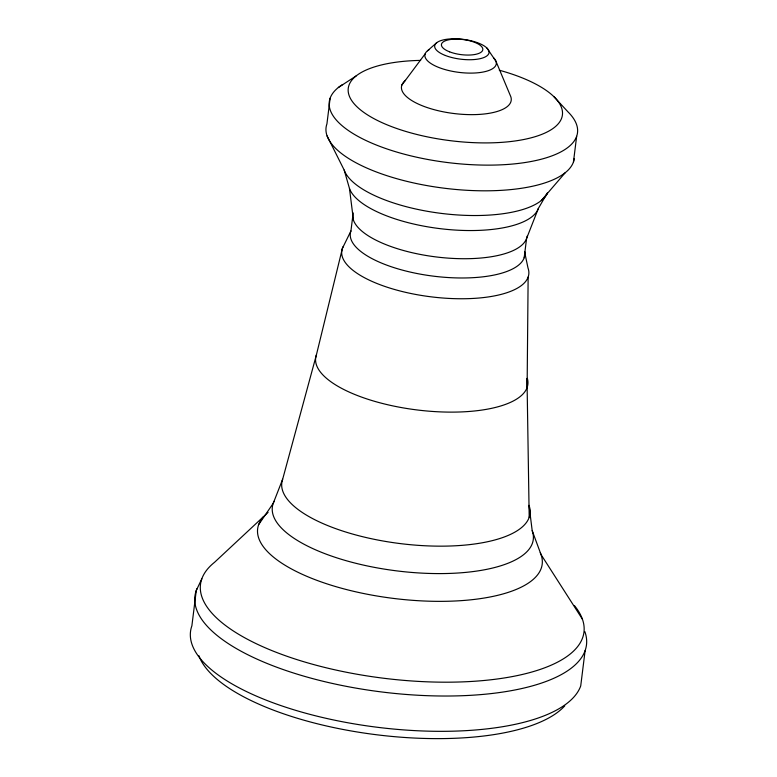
<?xml version="1.0" encoding="UTF-8"?>
<svg xmlns="http://www.w3.org/2000/svg" width="777" height="777" viewBox="0 0 777 777"><rect width="100%" height="100%" fill="white"/><g stroke="black" fill="none" stroke-linecap="round" stroke-linejoin="round"><path stroke-width="1.17" d="M527.117 387.49L528.137 277.049M330.118 98.242L326.923 123.922A125.078 45.639 7.1 0 0 439.442 187.578A125.078 45.639 7.1 0 0 574.29 158.508M258.634 524.679L273.251 503.282L282.653 479.263L316.385 354.943L342.404 248.358L350.932 230.973L353.176 212.917M524.184 257.741L526.583 238.481L538.354 208.459L547.484 192.735M573.455 162.005L576.651 136.325M585.12 650.582L580.73 685.887A197.28 71.979 7.1 0 1 361.732 725.096A197.28 71.979 7.1 0 1 191.88 625.815L196.27 590.51L201.816 578.855M401.855 85.072L425.145 53.875M541.278 200.553L565.219 172.717M268.065 512.393L214.539 562.305A193.211 70.493 7.1 0 0 385.713 678.496A193.211 70.493 7.1 0 0 574.436 605.604M427.505 50.787L436.674 42.745M338.345 87.519L356.109 75.961M554.137 96.921L567.929 111.82A125.078 45.639 7.1 0 1 448.96 162.714A125.078 45.639 7.1 0 1 342.56 84.567M486.936 48.067L496.008 61.373L510.761 96.601A55.293 20.173 7.1 0 1 449.465 112.898A55.293 20.173 7.1 0 1 405.497 80.342M582.371 619.133L541.025 554.564L532.196 530.681L529.02 505.332A125.078 45.639 7.1 0 1 406.575 544.318A125.078 45.639 7.1 0 1 282.653 479.263M327.088 135.926L344.201 170.105L349.465 188.461L353.448 220.153M524.553 251.631L528.01 268.007A94.231 34.382 7.1 0 1 433.051 297.067A94.231 34.382 7.1 0 1 343.24 246.474M527 378.438L529.195 517.346M564.753 705.846A189.141 69.017 7.1 0 1 370.066 733.906A189.141 69.017 7.1 0 1 198.863 655.633M584.858 631.633A197.28 71.979 7.1 0 1 388.888 692.812A197.28 71.979 7.1 0 1 197.067 588.529M540.268 552.68A143.366 52.312 7.1 0 1 391.647 598.183A143.366 52.312 7.1 0 1 263.325 516.88M532.196 530.681A131.468 47.97 7.1 0 1 400.66 571.348A131.468 47.97 7.1 0 1 274.077 501.301M527.35 378.389A106.915 39.015 7.1 0 1 420.775 410.382A106.915 39.015 7.1 0 1 316.385 354.943M524.708 251.758A87.898 32.071 7.1 0 1 434.761 276.321A87.898 32.071 7.1 0 1 350.932 230.973M527.156 236.14A87.898 32.071 7.1 0 1 440.413 257.43A87.898 32.071 7.1 0 1 352.807 217.686M538.354 208.459A95.892 34.994 7.1 0 1 444.337 229.137A95.892 34.994 7.1 0 1 349.465 188.461M547.28 193.56A103.516 37.772 7.1 0 1 443.939 213.714A103.516 37.772 7.1 0 1 344.201 170.105M499.32 70.231A107.896 39.365 7.1 0 1 537.606 135.897A107.896 39.365 7.1 0 1 367.035 114.578A107.896 39.365 7.1 0 1 420.619 60.392M493.55 57.78A35.975 13.131 7.1 0 1 458.916 72.368A35.975 13.131 7.1 0 1 429.098 49.709M445.406 55.497A27.389 9.994 7.1 0 0 488.85 53.428A27.389 9.994 7.1 0 0 451.311 38.85A27.389 9.994 7.1 0 0 445.406 55.497M449.601 51.836A20.843 7.605 7.1 0 0 482.672 50.262A20.843 7.605 7.1 0 0 454.098 39.161A20.843 7.605 7.1 0 0 449.601 51.836"/></g></svg>
